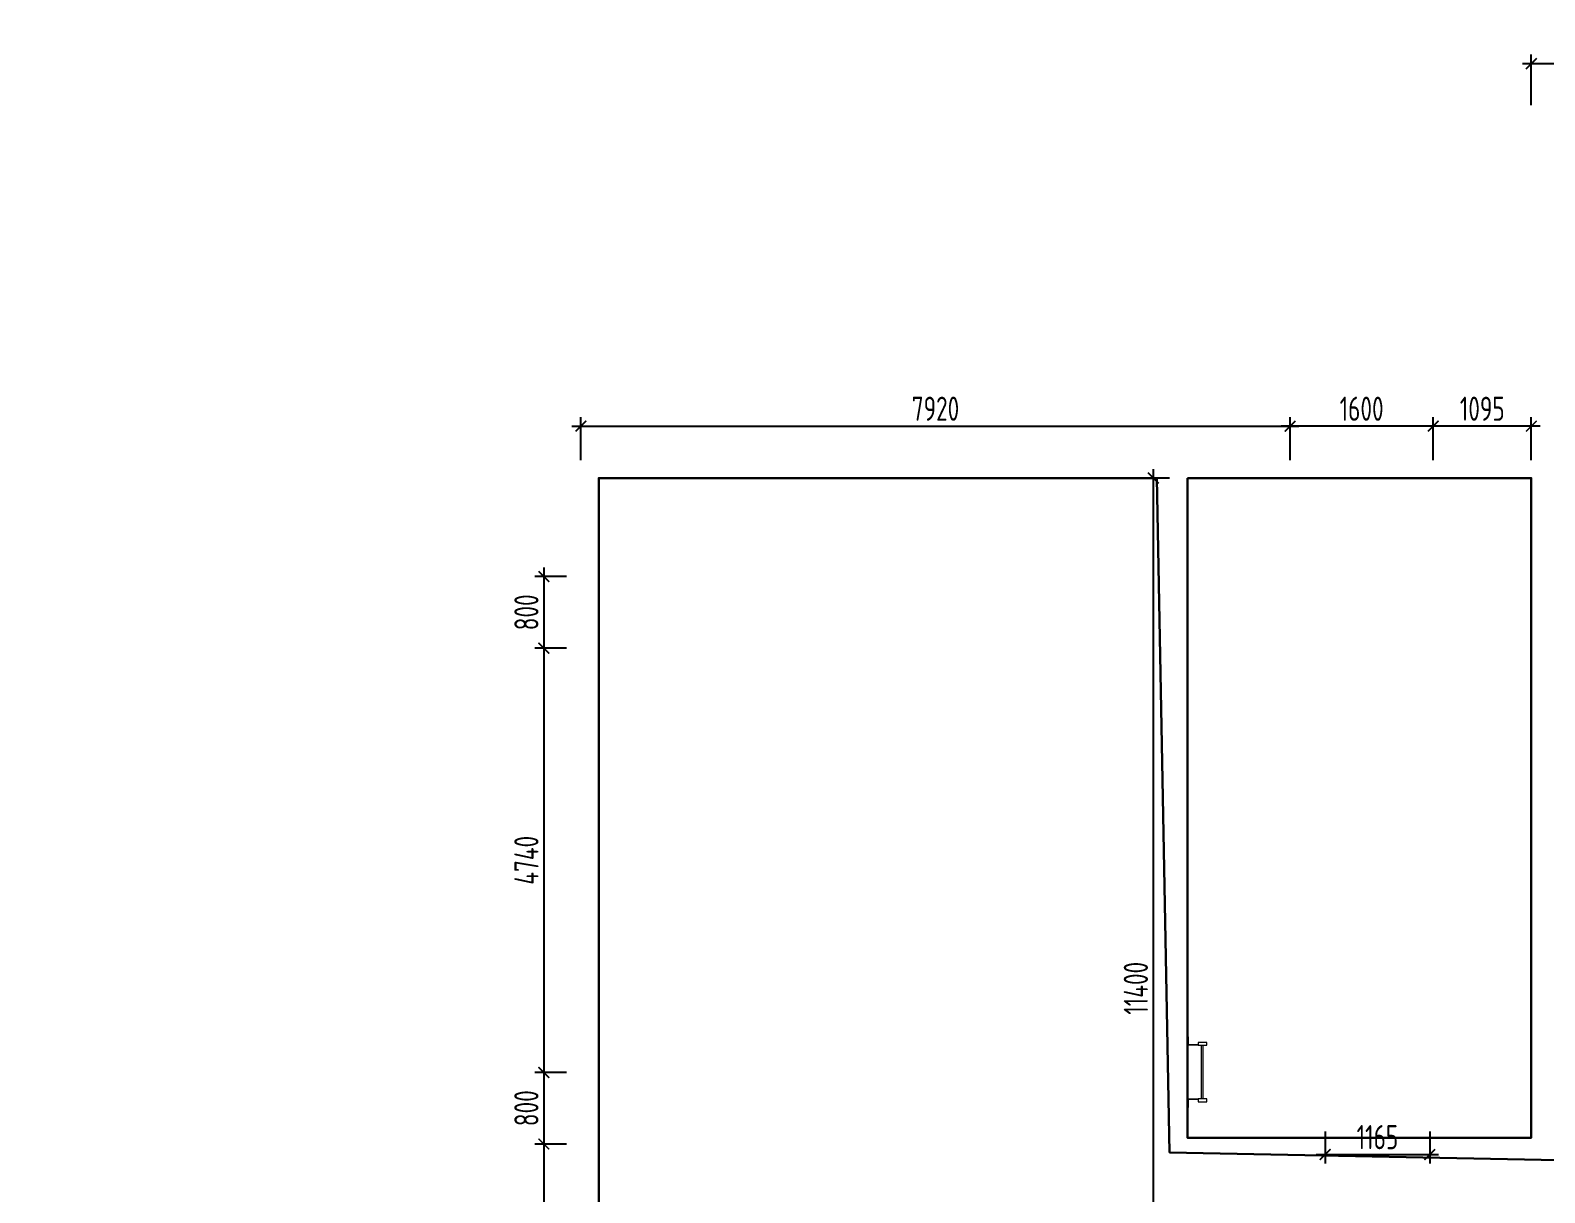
# Model space of a CAD drawing. Header units: millimetres. Extents: x -314343 to 8741575, y 21428 to 162031.
# Drawn here: x 329655 to 346570, y 74502 to 87489 of the extents above; entities that cross this region are included whole.
import ezdxf

# ---------------------------------------------------------------- set-up
doc = ezdxf.new("R2010")
doc.units = ezdxf.units.MM
doc.header["$MEASUREMENT"] = 0
doc.header["$PDSIZE"] = -4
doc.layers.get('0').update_dxf_attribs({"color": 250, "lineweight": 9})
doc.layers.get('Defpoints').update_dxf_attribs({"color": 6})
doc.layers.add('Специальное оборудование', color=7, linetype='Continuous', lineweight=9)
doc.styles.add('ISOCPEUR', font='isocpeur.ttf', dxfattribs={"width": 0.7})
doc.dimstyles.new('R_100', dxfattribs={"dimtxt": 270, "dimasz": 120, "dimexe": 100, "dimexo": 0, "dimgap": 60, "dimtad": 1, "dimdec": 0, "dimrnd": 5, "dimzin": 0, "dimdsep": 46, "dimtxsty": 'ISOCPEUR', "dimblk": 'ARCHTICK', "dimcen": 0, "dimdle": 100, "dimclrd": 256, "dimclre": 256, "dimclrt": 256, "dimadec": 0, "dimazin": 0, "dimtfac": 2, "dimtdec": 0, "dimtix": 1, "dimtofl": 0, "dimtmove": 1, "dimatfit": 3, "dimfxl": 1, "dimtvp": 3, "dimtolj": 1, "dimtzin": 0, "dimarcsym": 0})

# ---------------------------------------------------------------- blocks, each defined once
blk = doc.blocks.new('_ArchTick')
at = {"color": 0, "linetype": 'ByBlock', "const_width": 0.15}
blk.add_lwpolyline([(-0.5, -0.5), (0.5, 0.5)], dxfattribs=at)
blk = doc.blocks.new('*D45')
at = {"layer": 'Defpoints', "lineweight": -2, "ltscale": 100, "transparency": 16777216}
for p, q in [((342198, 82586), (342198, 70986)), ((342380, 82486), (342098, 82486)), ((342380, 71086), (342098, 71086))]:
    blk.add_line(p, q, dxfattribs=at)
at = {"layer": 'Defpoints', "color": 0, "ltscale": 100, "transparency": 16777216}
for p in [(342380, 82486), (342198, 71086), (342380, 71086)]:
    blk.add_point(p, dxfattribs=at)
at = {"layer": 'Defpoints', "lineweight": -2, "ltscale": 100, "transparency": 16777216, "xscale": 120, "yscale": 120, "zscale": 120}
for p, rotation in [((342198, 82486), 90), ((342198, 71086), 270)]:
    blk.add_blockref('_ArchTick', p, dxfattribs=dict(at, rotation=rotation))
at = {"layer": 'Defpoints', "lineweight": 30, "ltscale": 100, "transparency": 16777216, "insert": (342003, 76786), "char_height": 270, "attachment_point": 5, "rotation": 90, "style": 'ISOCPEUR'}
blk.add_mtext('\\A1;11400', dxfattribs=at)
blk = doc.blocks.new('*D22')
at = {"layer": 'Defpoints', "lineweight": -2, "ltscale": 100, "transparency": 16777216}
for p, q in [((335391, 75146), (335391, 72006)), ((335645, 75046), (335291, 75046)), ((335645, 72106), (335291, 72106))]:
    blk.add_line(p, q, dxfattribs=at)
at = {"layer": 'Defpoints', "color": 0, "ltscale": 100, "transparency": 16777216}
for p in [(335645, 75046), (335391, 72106), (335645, 72106)]:
    blk.add_point(p, dxfattribs=at)
at = {"layer": 'Defpoints', "lineweight": -2, "ltscale": 100, "transparency": 16777216, "xscale": 120, "yscale": 120, "zscale": 120}
for p, rotation in [((335391, 75046), 90), ((335391, 72106), 270)]:
    blk.add_blockref('_ArchTick', p, dxfattribs=dict(at, rotation=rotation))
at = {"layer": 'Defpoints', "lineweight": 30, "ltscale": 100, "transparency": 16777216, "insert": (335196, 73576), "char_height": 270, "attachment_point": 5, "rotation": 90, "style": 'ISOCPEUR'}
blk.add_mtext('\\A1;2940', dxfattribs=at)
blk = doc.blocks.new('*D53')
at = {"layer": 'Defpoints', "lineweight": -2, "ltscale": 100, "transparency": 16777216}
for p, q in [((335645, 75846), (335291, 75846)), ((335391, 75946), (335391, 74946)), ((335645, 75046), (335291, 75046))]:
    blk.add_line(p, q, dxfattribs=at)
at = {"layer": 'Defpoints', "color": 0, "ltscale": 100, "transparency": 16777216}
for p in [(335645, 75846), (335391, 75046), (335645, 75046)]:
    blk.add_point(p, dxfattribs=at)
at = {"layer": 'Defpoints', "lineweight": -2, "ltscale": 100, "transparency": 16777216, "xscale": 120, "yscale": 120, "zscale": 120}
for p, rotation in [((335391, 75846), 90), ((335391, 75046), 270)]:
    blk.add_blockref('_ArchTick', p, dxfattribs=dict(at, rotation=rotation))
at = {"layer": 'Defpoints', "lineweight": 30, "ltscale": 100, "transparency": 16777216, "insert": (335196, 75446), "char_height": 270, "attachment_point": 5, "rotation": 90, "style": 'ISOCPEUR'}
blk.add_mtext('\\A1;800', dxfattribs=at)
blk = doc.blocks.new('*D54')
at = {"layer": 'Defpoints', "lineweight": -2, "ltscale": 100, "transparency": 16777216}
for p, q in [((335391, 80686), (335391, 75746)), ((335645, 80586), (335291, 80586)), ((335645, 75846), (335291, 75846))]:
    blk.add_line(p, q, dxfattribs=at)
at = {"layer": 'Defpoints', "color": 0, "ltscale": 100, "transparency": 16777216}
for p in [(335645, 80586), (335391, 75846), (335645, 75846)]:
    blk.add_point(p, dxfattribs=at)
at = {"layer": 'Defpoints', "lineweight": -2, "ltscale": 100, "transparency": 16777216, "xscale": 120, "yscale": 120, "zscale": 120}
for p, rotation in [((335391, 80586), 90), ((335391, 75846), 270)]:
    blk.add_blockref('_ArchTick', p, dxfattribs=dict(at, rotation=rotation))
at = {"layer": 'Defpoints', "lineweight": 30, "ltscale": 100, "transparency": 16777216, "insert": (335196, 78216), "char_height": 270, "attachment_point": 5, "rotation": 90, "style": 'ISOCPEUR'}
blk.add_mtext('\\A1;4740', dxfattribs=at)
blk = doc.blocks.new('*D55')
at = {"layer": 'Defpoints', "lineweight": -2, "ltscale": 100, "transparency": 16777216}
for p, q in [((335645, 81386), (335291, 81386)), ((335391, 81486), (335391, 80486)), ((335645, 80586), (335291, 80586))]:
    blk.add_line(p, q, dxfattribs=at)
at = {"layer": 'Defpoints', "color": 0, "ltscale": 100, "transparency": 16777216}
for p in [(335645, 81386), (335391, 80586), (335645, 80586)]:
    blk.add_point(p, dxfattribs=at)
at = {"layer": 'Defpoints', "lineweight": -2, "ltscale": 100, "transparency": 16777216, "xscale": 120, "yscale": 120, "zscale": 120}
for p, rotation in [((335391, 81386), 90), ((335391, 80586), 270)]:
    blk.add_blockref('_ArchTick', p, dxfattribs=dict(at, rotation=rotation))
at = {"layer": 'Defpoints', "lineweight": 30, "ltscale": 100, "transparency": 16777216, "insert": (335196, 80986), "char_height": 270, "attachment_point": 5, "rotation": 90, "style": 'ISOCPEUR'}
blk.add_mtext('\\A1;800', dxfattribs=at)
blk = doc.blocks.new('*D71')
at = {"layer": 'Defpoints', "lineweight": -2, "ltscale": 100, "transparency": 16777216}
for p, q in [((346520, 83066), (345225, 83066)), ((345325, 82686), (345325, 83166)), ((346420, 82686), (346420, 83166))]:
    blk.add_line(p, q, dxfattribs=at)
at = {"layer": 'Defpoints', "color": 0, "ltscale": 100, "transparency": 16777216}
for p in [(345325, 83066), (345325, 82686), (346420, 82686)]:
    blk.add_point(p, dxfattribs=at)
at = {"layer": 'Defpoints', "lineweight": -2, "ltscale": 100, "transparency": 16777216, "xscale": 120, "yscale": 120, "zscale": 120, "rotation": 180}
blk.add_blockref('_ArchTick', (345325, 83066), dxfattribs=at)
at = {"layer": 'Defpoints', "lineweight": -2, "ltscale": 100, "transparency": 16777216, "xscale": 120, "yscale": 120, "zscale": 120}
blk.add_blockref('_ArchTick', (346420, 83066), dxfattribs=at)
at = {"layer": 'Defpoints', "lineweight": 30, "ltscale": 100, "transparency": 16777216, "insert": (345872, 83261), "char_height": 270, "attachment_point": 5, "style": 'ISOCPEUR'}
blk.add_mtext('\\A1;1095', dxfattribs=at)
blk = doc.blocks.new('*D21')
at = {"layer": 'Defpoints', "lineweight": -2, "ltscale": 100, "transparency": 16777216}
for p, q in [((345425, 83066), (343625, 83066)), ((343725, 82846), (343725, 83166)), ((345325, 82846), (345325, 83166))]:
    blk.add_line(p, q, dxfattribs=at)
at = {"layer": 'Defpoints', "color": 0, "ltscale": 100, "transparency": 16777216}
for p in [(343725, 83066), (343725, 82846), (345325, 82846)]:
    blk.add_point(p, dxfattribs=at)
at = {"layer": 'Defpoints', "lineweight": -2, "ltscale": 100, "transparency": 16777216, "xscale": 120, "yscale": 120, "zscale": 120, "rotation": 180}
blk.add_blockref('_ArchTick', (343725, 83066), dxfattribs=at)
at = {"layer": 'Defpoints', "lineweight": -2, "ltscale": 100, "transparency": 16777216, "xscale": 120, "yscale": 120, "zscale": 120}
blk.add_blockref('_ArchTick', (345325, 83066), dxfattribs=at)
at = {"layer": 'Defpoints', "lineweight": 30, "ltscale": 100, "transparency": 16777216, "insert": (344525, 83261), "char_height": 270, "attachment_point": 5, "style": 'ISOCPEUR'}
blk.add_mtext('\\A1;1600', dxfattribs=at)
blk = doc.blocks.new('*D89')
at = {"layer": 'Defpoints', "lineweight": -2, "ltscale": 100, "transparency": 16777216}
for p, q in [((346320, 87117), (351035, 87117)), ((346420, 86651), (346420, 87217)), ((350935, 86651), (350935, 87217))]:
    blk.add_line(p, q, dxfattribs=at)
at = {"layer": 'Defpoints', "color": 0, "ltscale": 100, "transparency": 16777216}
for p in [(350935, 87117), (346420, 86651), (350935, 86651)]:
    blk.add_point(p, dxfattribs=at)
at = {"layer": 'Defpoints', "lineweight": -2, "ltscale": 100, "transparency": 16777216, "xscale": 120, "yscale": 120, "zscale": 120, "rotation": 180}
blk.add_blockref('_ArchTick', (346420, 87117), dxfattribs=at)
at = {"layer": 'Defpoints', "lineweight": -2, "ltscale": 100, "transparency": 16777216, "xscale": 120, "yscale": 120, "zscale": 120}
blk.add_blockref('_ArchTick', (350935, 87117), dxfattribs=at)
at = {"layer": 'Defpoints', "lineweight": 30, "ltscale": 100, "transparency": 16777216, "insert": (348677, 87312), "char_height": 270, "attachment_point": 5, "style": 'ISOCPEUR'}
blk.add_mtext('\\A1;4515', dxfattribs=at)
blk = doc.blocks.new('*D91')
at = {"layer": 'Defpoints', "lineweight": -2, "ltscale": 100, "transparency": 16777216}
for p, q in [((335705, 83066), (343825, 83066)), ((335805, 82686), (335805, 83166)), ((343725, 82686), (343725, 83166))]:
    blk.add_line(p, q, dxfattribs=at)
at = {"layer": 'Defpoints', "color": 0, "ltscale": 100, "transparency": 16777216}
for p in [(343725, 83066), (335805, 82686), (343725, 82686)]:
    blk.add_point(p, dxfattribs=at)
at = {"layer": 'Defpoints', "lineweight": -2, "ltscale": 100, "transparency": 16777216, "xscale": 120, "yscale": 120, "zscale": 120, "rotation": 180}
blk.add_blockref('_ArchTick', (335805, 83066), dxfattribs=at)
at = {"layer": 'Defpoints', "lineweight": -2, "ltscale": 100, "transparency": 16777216, "xscale": 120, "yscale": 120, "zscale": 120}
blk.add_blockref('_ArchTick', (343725, 83066), dxfattribs=at)
at = {"layer": 'Defpoints', "lineweight": 30, "ltscale": 100, "transparency": 16777216, "insert": (339765, 83261), "char_height": 270, "attachment_point": 5, "style": 'ISOCPEUR'}
blk.add_mtext('\\A1;7920', dxfattribs=at)
blk = doc.blocks.new('*D129')
at = {"layer": 'Defpoints', "lineweight": -2, "ltscale": 100, "transparency": 16777216}
for p, q in [((344118, 75186), (344118, 74828)), ((345285, 75186), (345285, 74828)), ((344018, 74928), (345385, 74928))]:
    blk.add_line(p, q, dxfattribs=at)
at = {"layer": 'Defpoints', "color": 0, "ltscale": 100, "transparency": 16777216}
for p in [(344118, 75186), (345285, 75186), (345285, 74928)]:
    blk.add_point(p, dxfattribs=at)
at = {"layer": 'Defpoints', "lineweight": -2, "ltscale": 100, "transparency": 16777216, "xscale": 120, "yscale": 120, "zscale": 120, "rotation": 180}
blk.add_blockref('_ArchTick', (344118, 74928), dxfattribs=at)
at = {"layer": 'Defpoints', "lineweight": -2, "ltscale": 100, "transparency": 16777216, "xscale": 120, "yscale": 120, "zscale": 120}
blk.add_blockref('_ArchTick', (345285, 74928), dxfattribs=at)
at = {"layer": 'Defpoints', "lineweight": 30, "ltscale": 100, "transparency": 16777216, "insert": (344701, 75123), "char_height": 270, "attachment_point": 5, "style": 'ISOCPEUR'}
blk.add_mtext('\\A1;1165', dxfattribs=at)
blk = doc.blocks.new('A$C9b338701')
at = {"layer": 'Специальное оборудование'}
for p, q in [((-95.2875, 208.6161), (-95.2875, 217.5096)), ((-95.2875, 217.5096), (0, 217.5096)), ((-8.8935, 208.6161), (-95.2875, 208.6161)), ((-8.8935, 96.8121), (-8.8935, 208.6161)), ((0, 217.5096), (0, 96.8121)), ((598.775, 217.5096), (694.0625, 217.5096)), ((598.775, 96.8121), (598.775, 217.5096)), ((694.0625, 208.6161), (607.6685, 208.6161)), ((607.6685, 208.6161), (607.6685, 96.8121)), ((694.0625, 217.5096), (694.0625, 208.6161)), ((0, 96.8121), (-31.7625, 96.8121)), ((-31.7625, 96.8121), (-31.7625, 0)), ((-31.7625, 0), (0, 0)), ((0, 0), (0, 96.8121)), ((598.775, 64.5414), (0, 64.5414)), ((0, 39.1314), (598.775, 39.1314)), ((630.5375, 96.8121), (598.775, 96.8121)), ((598.775, 96.8121), (598.775, 0)), ((598.775, 0), (630.5375, 0)), ((630.5375, 0), (630.5375, 96.8121))]:
    blk.add_line(p, q, dxfattribs=at)

msp = doc.modelspace()

# ---------------------------------------------------------------- linework, layer by layer
at = {"layer": 'Defpoints', "color": 3, "lineweight": 30, "ltscale": 100}
msp.add_lwpolyline([(329654.6, 55305.7), (329654.6, 64615.7), (336004.6, 64615.7), (336004.6, 82485.7), (342238.8, 82485.7), (342379.6, 74952), (346719.6, 74865.7), (346719.6, 86350.7), (380919.6, 86350.7)], dxfattribs=at)
msp.add_lwpolyline([(342579.6, 82485.7), (346419.6, 82485.7), (346419.6, 75115.7), (342579.6, 75115.7)], close=True, dxfattribs=at)

# ---------------------------------------------------------------- block references
at = {"layer": 'Defpoints', "color": 3, "lineweight": 30, "ltscale": 100, "rotation": 90}
msp.add_blockref('A$C9b338701', (342795.5, 75550.9), dxfattribs=at)

# ---------------------------------------------------------------- dimensions: what is measured, and where the dimension line sits
at = {"layer": 'Defpoints', "color": 3, "lineweight": 30, "ltscale": 100}
for base, p1, p2, picture, middle in [((350934.6, 87117), (346419.6, 86650.7), (350934.6, 86650.7), '*D89', (348677.1, 87312)), ((343724.6, 83066), (335804.6, 82685.7), (343724.6, 82685.7), '*D91', (339764.6, 83261)), ((343724.6, 83066), (345324.6, 82845.7), (343724.6, 82845.7), '*D21', (344524.6, 83261)), ((345324.6, 83066), (346419.6, 82685.7), (345324.6, 82685.7), '*D71', (345872.1, 83261)), ((345284.6, 74928), (344117.6, 75185.7), (345284.6, 75185.7), '*D129', (344701.1, 75123))]:
    dim = msp.add_linear_dim(base=base, p1=p1, p2=p2, dimstyle='R_100', override={"dimpost": '\\X', "dimfxl": 2.5, "dimarcsym": 1}, dxfattribs=at)
    dim.commit()
    dim.dimension.update_dxf_attribs({"geometry": picture, "text_midpoint": middle})
for base, p1, p2, picture, middle in [((342198, 71085.7), (342379.6, 82485.7), (342379.6, 71085.7), '*D45', (342003, 76785.7)), ((335391, 80585.7), (335644.6, 81385.7), (335644.6, 80585.7), '*D55', (335196, 80985.7)), ((335391, 75845.7), (335644.6, 80585.7), (335644.6, 75845.7), '*D54', (335196, 78215.7)), ((335391, 75045.7), (335644.6, 75845.7), (335644.6, 75045.7), '*D53', (335196, 75445.7)), ((335391, 72105.7), (335644.6, 75045.7), (335644.6, 72105.7), '*D22', (335196, 73575.7))]:
    dim = msp.add_linear_dim(base=base, p1=p1, p2=p2, angle=90, dimstyle='R_100', override={"dimpost": '\\X', "dimfxl": 2.5, "dimarcsym": 1}, dxfattribs=at)
    dim.commit()
    dim.dimension.update_dxf_attribs({"geometry": picture, "text_midpoint": middle})

doc.saveas('drawing.dxf')
